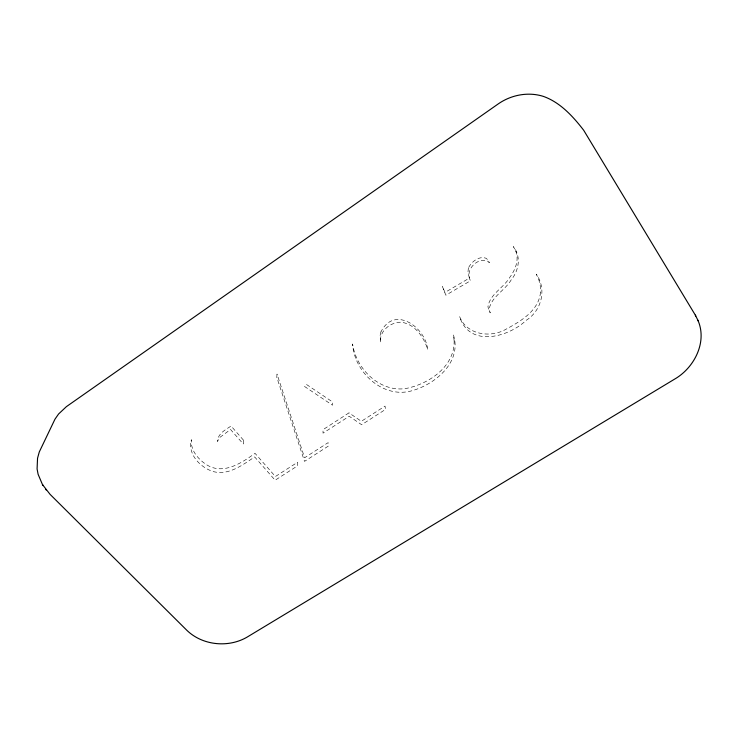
<?xml version="1.0" encoding="UTF-8"?>
<svg xmlns="http://www.w3.org/2000/svg" width="738" height="738" viewBox="0 0 738 738"><rect width="100%" height="100%" fill="white"/><g stroke="black" fill="none" stroke-linecap="round" stroke-linejoin="round"><path stroke-width="0.55" stroke-dasharray="3.69 2.77" d="M304.425 386.389L332.487 405.199L332.386 401.85L304.499 383.133M514.718 249.075L513.38 246.566C521.434 256.621 518.851 270.634 511.12 279.997C504.893 290.597 490.871 297.008 489.054 309.757L490.235 312.875L487.919 306.916C489.718 294.241 503.648 287.857 509.829 277.313C515.253 269.933 519.303 260.2 515.788 251.132L517.135 253.669M190.616 443.261C189.648 456.287 200.884 467.246 212.396 471.333C228.097 476.111 242.405 465.097 254.665 456.933L275.136 480.217L297.497 465.881L297.617 462.256L275.394 476.527L255.044 453.335C241.898 462.754 224.334 474.599 207.913 465.549C198.992 460.208 190.312 450.853 191.4 439.728L190.616 443.261M454.119 340.522C455.069 366.675 428.344 384.461 405.134 388.64C379.157 391.979 355.919 368.511 352.626 343.982C354.111 372.072 382.847 398.907 411.675 390.826C435.42 384.314 462.348 361.888 453.326 334.618L454.119 340.522M277.027 374.101L276.778 377.321L304.536 461.37L328.226 446.167L328.152 442.634L304.6 457.763L277.027 374.101M468.353 268.088L467.92 272.746L469.497 278.06L444.986 292.433L442.339 286.316L445.844 295.209L470.521 280.754C464.497 270.569 476.739 257.497 487.218 260.828L489.368 262.756L488.205 260.163L486.074 258.254C478.833 255.652 471.342 261.852 468.353 268.088M243.724 440.438L243.263 443.972L230.542 429.498L219.371 437.754L217.525 441.499C217.618 433.63 225.413 429.857 231.077 426.029L243.724 440.438M540.511 292.313C538.703 311.427 519.46 321.925 504.358 330.117C488.888 338.069 466.213 334.148 459.599 316.519C469.073 347.819 508.178 337.515 526.157 320.347C541.637 310.661 547.006 289.314 536.341 274.158L538.943 280.163L540.336 286.215L540.511 292.313M380.956 331.879L380.079 335.495L380.568 342.441C379.046 331.316 390.171 322.257 400.605 322.211C414.525 323.401 424.129 337.238 427.708 349.674C425.734 327.414 394.443 304.812 380.956 331.879M349 412.865L322.995 429.673L323.041 433.151L349.212 416.26L361.648 424.728L385.467 409.452L385.033 406.103L361.362 421.297L349 412.865"/><path stroke-width="1.11" d="M698.36 321.168L695.316 315.098L583.657 130.22C573.002 116.41 560.225 102.37 543.399 96.401C528.187 91.567 511.12 94.879 498.159 103.966L66.411 406.638L58.579 414L54.981 419.166L39.28 451.96L37.546 458.224L37.085 468.907L38.099 474.266L42.481 484.589L50.083 494.359L186.963 630.418C202.646 645.538 228.531 648.038 247.193 637.06L674.827 379C694.31 367.681 707.521 342.035 697.89 320.218M42.481 484.589L42.979 485.318M45.774 489.368L46.199 489.995M695.316 315.098L695.796 316.067"/></g></svg>
